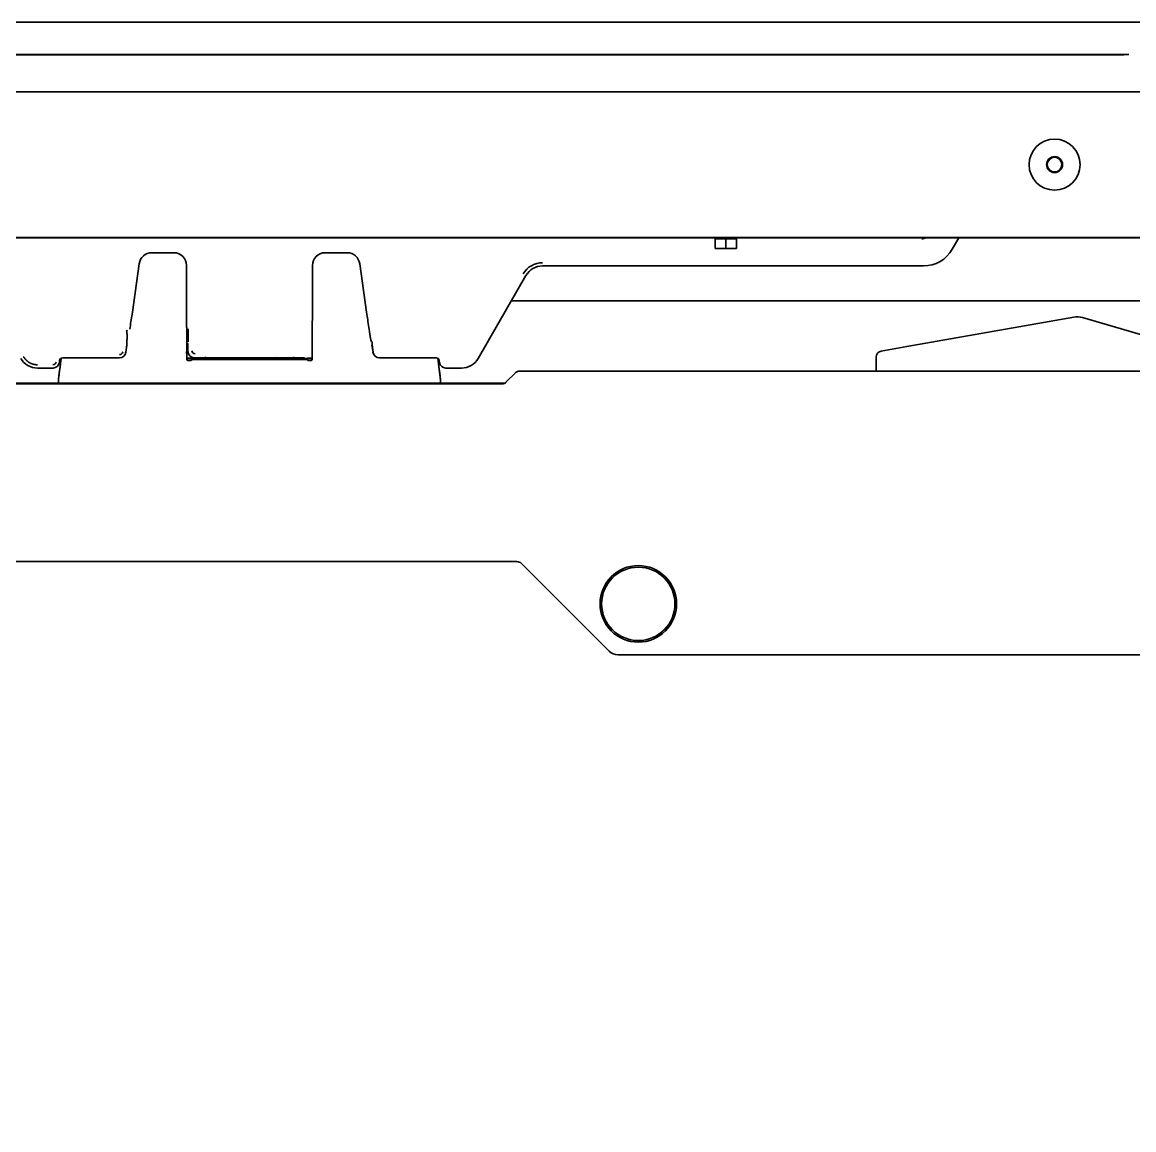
# Model space of a CAD drawing. Header units: inches. Extents: x 786 to 5593, y 691 to 5453.
# Drawn here: x 3978.2 to 4152.6, y 1412 to 1585.7 of the extents above; entities that cross this region are included whole.
import ezdxf

# ---------------------------------------------------------------- set-up
doc = ezdxf.new("R2010")
doc.units = ezdxf.units.IN
doc.linetypes.add('ACISOTGL', pattern=[3, 2, -1])
doc.layers.add('1', color=7, linetype='Continuous', true_color=0xffffff)
doc.layers.add('4', color=7, linetype='Continuous', true_color=0xffffff)

msp = doc.modelspace()

# ---------------------------------------------------------------- linework, layer by layer
at = {"linetype": 'ACISOTGL', "ltscale": 5}
msp.add_arc((3420.09, 1523.46), 832.8, 240, 359.8624, dxfattribs=at)
at = {"layer": '1', "color": 7, "linetype": 'Continuous', "lineweight": 35}
for p, q in [((4254.25, 1585.66), (3454.9, 1585.66)), ((3495.92, 1580.62), (4151.86, 1580.62)), ((4200.14, 1574.74), (3454.9, 1574.74)), ((4139.04, 1563.25), (4139.04, 1563.29)), ((3508.16, 1551.92), (4200.21, 1551.92)), ((3508.17, 1551.84), (4161.98, 1551.84)), ((4088.64, 1551.7), (4088.64, 1551.84)), ((4124.15, 1550.07), (4125.17, 1551.84)), ((4002.02, 1549.52), (3998.57, 1549.52)), ((4029.21, 1549.52), (4025.76, 1549.52)), ((3996.59, 1547.8), (3995.52, 1540.2)), ((4004.01, 1547.52), (4004.01, 1546.38)), ((4023.77, 1546.38), (4023.77, 1547.52)), ((4032.26, 1540.2), (4031.19, 1547.8)), ((4059.86, 1547.44), (4119.61, 1547.44)), ((4004.01, 1546.38), (4004.01, 1544.7)), ((4023.77, 1544.7), (4023.77, 1546.38)), ((4049.76, 1532.94), (4057.26, 1545.94)), ((4004.01, 1544.7), (4004.01, 1540.2)), ((4023.77, 1540.2), (4023.77, 1544.7)), ((4117, 1534.81), (4143.2, 1539.43)), ((4144.56, 1539.35), (4154.95, 1536.33)), ((3995.12, 1537.52), (3995.16, 1537.8)), ((4004.04, 1533.89), (4004.04, 1537.8)), ((4023.74, 1533.89), (4023.74, 1537.8)), ((4032.66, 1537.52), (4032.62, 1537.8)), ((3994.66, 1535.05), (3994.5, 1533.91)), ((3994.51, 1533.9), (3994.67, 1535.01)), ((4004.24, 1535.19), (4004.24, 1534.04)), ((4033.27, 1533.9), (4033.11, 1535.01)), ((4033.28, 1533.91), (4033.12, 1535.05)), ((4113, 1534.1), (4117, 1534.81)), ((3984.36, 1532.98), (3984.18, 1531.65)), ((3984.35, 1532.97), (3984.18, 1531.73)), ((3984.6, 1533.04), (3993.52, 1533.04)), ((4004.04, 1532.85), (4004.04, 1532.91)), ((4004.04, 1532.91), (4004.23, 1532.91)), ((4004.07, 1532.99), (4004.23, 1532.99)), ((4004.73, 1532.98), (4004.86, 1532.94)), ((4004.73, 1532.9), (4004.86, 1532.86)), ((4004.73, 1532.62), (4004.86, 1532.76)), ((4022.54, 1533.04), (4005.24, 1533.04)), ((4005.36, 1532.93), (4006.39, 1532.93)), ((4006.57, 1532.86), (4005.36, 1532.86)), ((4005.36, 1532.85), (4006.39, 1532.85)), ((4022.42, 1532.78), (4005.36, 1532.78)), ((4009.89, 1533.04), (4009.89, 1532.98)), ((4010.39, 1532.85), (4017.39, 1532.85)), ((4017.89, 1532.98), (4017.89, 1533.04)), ((4022.42, 1532.86), (4021.21, 1532.86)), ((4021.39, 1532.93), (4022.42, 1532.93)), ((4021.39, 1532.85), (4022.42, 1532.85)), ((4022.91, 1532.94), (4023.05, 1532.98)), ((4022.91, 1532.86), (4023.05, 1532.9)), ((4022.91, 1532.76), (4023.05, 1532.62)), ((4023.55, 1532.99), (4023.71, 1532.99)), ((4023.55, 1532.91), (4023.74, 1532.91)), ((4023.74, 1532.85), (4023.74, 1532.91)), ((4043.18, 1533.04), (4034.26, 1533.04)), ((4043.6, 1531.65), (4043.42, 1532.98)), ((4043.6, 1531.73), (4043.43, 1532.97)), ((4112.18, 1530.96), (4112.18, 1533.12)), ((3980.62, 1531.44), (3983.08, 1531.44)), ((3984.07, 1532.3), (3984.11, 1532.61)), ((3984.18, 1531.73), (3984.18, 1531.73)), ((3984.18, 1531.65), (3984.18, 1531.65)), ((4043.6, 1531.73), (4043.6, 1531.73)), ((4043.6, 1531.65), (4043.6, 1531.65)), ((4043.67, 1532.61), (4043.71, 1532.3)), ((4044.7, 1531.44), (4047.16, 1531.44)), ((4055.6, 1530.66), (4054.18, 1529.25)), ((4056.3, 1530.96), (4192.18, 1530.96)), ((3593.81, 1529.09), (4053.97, 1529.09)), ((3594.3, 1528.96), (4053.48, 1528.96)), ((4055.84, 1501.09), (3591.94, 1501.09)), ((4070.3, 1487.04), (4056.55, 1500.8)), ((4250.89, 1486.46), (4071.72, 1486.46))]:
    msp.add_line(p, q, dxfattribs=at)
for centre, radius in [((4140.19, 1563.33), 4), ((4140.19, 1563.33), 1.25), ((4140.19, 1563.33), 1.15), ((4074.89, 1494.46), 6), ((4074.89, 1494.46), 5.75)]:
    msp.add_circle(centre, radius, dxfattribs=at)
for centre, radius, start, end in [((4143.72, 1536.47), 3, 73.7865, 100), ((4113.18, 1533.12), 1, 100, 180), ((4053.48, 1529.96), 1, 270, 315), ((4056.3, 1529.96), 1, 90, 135), ((4055.84, 1500.09), 1, 45, 90), ((4071.72, 1488.46), 2, 225, 270)]:
    msp.add_arc(centre, radius, start, end, dxfattribs=at)
for centre, major_axis, ratio, start_param, end_param in [((4088.63, 1551.7), (0, 1.5), 0.008333, 3.176502, 4.712391), ((3998.57, 1547.51), (1.32, -1.51), 0.997598, 2.427198, 3.855987), ((4002.01, 1547.51), (-1.42, -1.42), 0.997265, 2.357564, 3.925621), ((4025.77, 1547.51), (-1.42, 1.42), 0.997265, 5.499157, 7.067214), ((4029.21, 1547.51), (1.32, 1.51), 0.997598, 5.568791, 6.99758), ((4119.6, 1552.7), (-2.63, 4.55), 0.999188, 2.618346, 3.66484), ((4059.86, 1544.44), (1.5, -2.6), 0.999188, 2.618346, 3.66484), ((3995.36, 1540.2), (0.42, 3), 0.051895, 4.308564, 4.719702), ((4004.17, 1540.2), (0, 3), 0.052408, 1.570796, 1.981934), ((4023.61, 1540.2), (0, 3), 0.052408, 4.301251, 4.712389), ((4032.42, 1540.2), (-0.42, 3), 0.051895, 1.563483, 1.974621), ((3995.32, 1537.8), (0.42, 3), 0.051895, 1.166972, 1.57811), ((4003.88, 1537.8), (0, 3), 0.052408, 4.712389, 5.123527), ((4023.9, 1537.8), (0, 3), 0.052408, 1.159658, 1.570796), ((4032.46, 1537.8), (-0.42, 3), 0.051895, 4.705076, 5.116214), ((4032.77, 1537.52), (-0.28, 2), 0.051895, 1.563483, 3.125553), ((4003.99, 1535.19), (-0.177, -0.177), 0.998783, 2.356803, 3.725721), ((3980.62, 1534.44), (-1.5, -2.6), 0.999188, 5.759938, 6.806432), ((3984.6, 1532.54), (-0.171, 0.47), 0.99931, 5.934122, 7.364783), ((3993.52, 1534.04), (-0.657, 0.756), 0.998931, 2.426537, 3.856648), ((4004.09, 1533.97), (0, 1), 0.052408, 1.570796, 3.124139), ((4004.09, 1533.89), (0, 1), 0.052408, 1.570796, 3.124139), ((4004.29, 1532.85), (0.177, 0.177), 0.997265, 2.357564, 3.693517), ((4004.23, 1532.98), (0.5, 0), 0.017455, 0.05236, 1.570796), ((4004.23, 1532.9), (0.5, 0), 0.017455, 0.05236, 1.570796), ((4005.24, 1534.04), (-0.708, -0.708), 0.998783, 5.498396, 7.067974), ((4005.36, 1532.94), (0.5, 0), 0.017455, 3.193953, 4.712389), ((4005.36, 1532.86), (0.5, 0), 0.017455, 3.193953, 4.712389), ((4005.36, 1532.76), (0.5, 0), 0.052408, 1.570796, 3.089233), ((4005.36, 1532.84), (0.5, 0), 0.052408, 1.570796, 2.57937), ((4006.39, 1533.93), (0.447, -0.895), 0.99981, 5.819644, 6.453939), ((4006.39, 1533.85), (0.447, -0.895), 0.99981, 5.819644, 6.580327), ((4010.39, 1533.85), (0.447, 0.895), 0.99981, 3.166826, 3.605134), ((4017.39, 1533.85), (-0.447, 0.895), 0.99981, 2.678052, 3.438734), ((4021.39, 1533.85), (0.447, 0.895), 0.99981, 2.844451, 3.605134), ((4021.39, 1533.93), (0.447, 0.895), 0.99981, 2.970839, 3.605134), ((4022.42, 1532.94), (0.5, 0), 0.017455, 4.712389, 6.230825), ((4022.42, 1532.84), (0.5, 0), 0.052408, 0.562222, 1.570796), ((4022.42, 1532.86), (0.5, 0), 0.017455, 4.712389, 6.230825), ((4022.42, 1532.76), (0.5, 0), 0.052408, 0.05236, 1.570796), ((4023.55, 1532.98), (0.5, 0), 0.017455, 1.570796, 3.089233), ((4023.55, 1532.9), (0.5, 0), 0.017455, 1.570796, 3.089233), ((4023.49, 1532.85), (0.177, -0.177), 0.997265, 5.731261, 7.067214), ((4023.69, 1533.97), (0, 1), 0.052408, 3.159046, 4.712389), ((4023.69, 1533.89), (0, 1), 0.052408, 3.159046, 4.712389), ((4034.26, 1534.04), (0.657, 0.756), 0.998931, 2.426537, 3.856648), ((4043.18, 1532.54), (-0.171, -0.47), 0.99931, 2.059994, 3.490656), ((4047.16, 1534.44), (-1.5, 2.6), 0.999188, 2.618346, 3.66484), ((3983.08, 1532.44), (-0.342, 0.94), 0.99931, 2.792529, 4.223191), ((3984.26, 1531.73), (0.32, 2.25), 0.03458, 1.575662, 2.974751), ((3984.26, 1531.65), (0.32, 2.25), 0.03458, 1.575662, 3.146458), ((4004.23, 1532.63), (0.5, 0), 0.052408, 4.828132, 6.230825), ((4023.55, 1532.63), (0.5, 0), 0.052408, 3.193953, 4.596646), ((4043.52, 1531.73), (-0.32, 2.25), 0.03458, 3.308435, 4.707523), ((4043.52, 1531.65), (-0.32, 2.25), 0.03458, 3.136727, 4.707523), ((4044.7, 1532.44), (-0.342, -0.94), 0.99931, 5.201587, 6.632249), ((3984.68, 1529.29), (0, -0.75), 0.999379, 4.572848, 4.98544), ((4043.1, 1529.29), (0, -0.75), 0.999379, 1.297745, 1.710337)]:
    msp.add_ellipse(centre, major_axis=major_axis, ratio=ratio, start_param=start_param, end_param=end_param, dxfattribs=at)
for points in [[(4004.23, 1532.61), (4004.25, 1532.6), (4004.27, 1532.6), (4004.29, 1532.6)], [(4023.49, 1532.6), (4023.51, 1532.6), (4023.53, 1532.6), (4023.55, 1532.61)]]:
    msp.add_open_spline(points, degree=3, dxfattribs=at)
at = {"layer": '4', "color": 7, "linetype": 'Continuous', "lineweight": 35}
for p, q in [((3496.72, 1580.62), (4151.06, 1580.62)), ((3496.72, 1580.54), (4151.06, 1580.54)), ((4086.97, 1551.7), (4086.97, 1550.2)), ((4124.15, 1550.07), (4125.17, 1551.84)), ((4059.86, 1547.44), (4119.61, 1547.44)), ((4049.76, 1532.94), (4057.26, 1545.94)), ((4054.95, 1541.95), (4159.62, 1541.95)), ((4004.27, 1537.29), (4004.26, 1535.57)), ((3994.66, 1535.05), (3994.5, 1533.91)), ((3994.51, 1533.9), (3994.67, 1535.01)), ((4004.24, 1535.19), (4004.24, 1534.04)), ((4033.27, 1533.9), (4033.11, 1535.01)), ((4033.28, 1533.91), (4033.12, 1535.05)), ((3984.6, 1533.04), (3993.52, 1533.04)), ((4022.54, 1533.04), (4005.24, 1533.04)), ((4043.18, 1533.04), (4034.26, 1533.04)), ((3980.62, 1531.44), (3983.08, 1531.44)), ((3984.07, 1532.3), (3984.11, 1532.61)), ((4043.67, 1532.61), (4043.71, 1532.3)), ((4044.7, 1531.44), (4047.16, 1531.44))]:
    msp.add_line(p, q, dxfattribs=at)
for centre, major_axis, ratio, start_param, end_param in [((4086.97, 1544.78), (199.87, 0), 0.034639, 1.554121, 1.570796), ((4086.97, 1543.28), (-198.38, 0), 0.034899, 4.695714, 4.712389), ((4090.28, 1551.7), (0, -1.5), 0.016664, 0.034914, 1.570806), ((4119.36, 1553.16), (0, -1.47), 0.999861, 6.282717, 6.748431), ((4059.86, 1544.45), (-1.75, 3.03), 0.999188, 5.759938, 6.806432), ((3994.76, 1537.23), (-0.415, -0.28), 0.20114, 4.577531, 4.932154), ((4004.23, 1537.59), (0, 1.25), 0.034921, 4.469589, 4.712389), ((3993.51, 1534.05), (-0.328, 0.378), 0.998931, 2.426537, 3.856648), ((4005.24, 1534.04), (-0.708, -0.708), 0.998783, 5.498396, 7.067974), ((4005.35, 1534.16), (0.354, 0.354), 0.998783, 2.356803, 3.926382), ((4034.26, 1534.04), (0.657, 0.756), 0.998931, 2.426537, 3.856648), ((3983.07, 1532.45), (-0.171, 0.47), 0.99931, 2.792529, 4.223191)]:
    msp.add_ellipse(centre, major_axis=major_axis, ratio=ratio, start_param=start_param, end_param=end_param, dxfattribs=at)
for points, knots in [([(3994.66, 1535.57), (3994.66, 1535.59), (3994.66, 1535.64), (3994.67, 1535.7), (3994.67, 1535.76), (3994.67, 1535.83), (3994.68, 1535.89), (3994.68, 1535.94), (3994.68, 1536), (3994.68, 1536.06), (3994.68, 1536.11), (3994.68, 1536.17), (3994.69, 1536.22), (3994.69, 1536.27), (3994.69, 1536.33), (3994.69, 1536.37), (3994.69, 1536.42), (3994.69, 1536.47), (3994.69, 1536.52), (3994.69, 1536.56), (3994.68, 1536.61), (3994.68, 1536.65), (3994.68, 1536.69), (3994.68, 1536.73), (3994.68, 1536.77), (3994.68, 1536.81), (3994.67, 1536.84), (3994.67, 1536.88), (3994.67, 1536.91), (3994.67, 1536.95), (3994.66, 1536.98), (3994.66, 1537.01), (3994.66, 1537.04), (3994.65, 1537.07), (3994.65, 1537.09), (3994.64, 1537.12), (3994.64, 1537.14), (3994.64, 1537.17), (3994.63, 1537.19), (3994.63, 1537.21), (3994.62, 1537.23), (3994.62, 1537.24), (3994.62, 1537.25)], [0, 0, 0, 0, 0.038636, 0.076568, 0.113795, 0.150318, 0.186137, 0.221252, 0.255664, 0.289372, 0.322377, 0.35468, 0.38628, 0.417177, 0.447373, 0.476868, 0.505662, 0.533755, 0.561147, 0.58784, 0.613834, 0.63913, 0.663727, 0.687628, 0.710831, 0.733339, 0.755152, 0.776272, 0.796698, 0.816433, 0.835478, 0.853834, 0.871502, 0.888486, 0.904786, 0.920405, 0.935346, 0.949611, 0.963205, 0.976131, 0.988394, 1, 1, 1, 1]), ([(3994.66, 1535.05), (3994.66, 1535.05), (3994.66, 1535.06), (3994.66, 1535.06), (3994.66, 1535.07), (3994.66, 1535.07), (3994.66, 1535.08), (3994.66, 1535.08), (3994.66, 1535.09), (3994.66, 1535.1), (3994.66, 1535.1), (3994.66, 1535.11), (3994.66, 1535.12), (3994.66, 1535.13), (3994.66, 1535.14), (3994.66, 1535.14), (3994.66, 1535.15), (3994.66, 1535.16), (3994.66, 1535.17), (3994.66, 1535.18), (3994.66, 1535.19), (3994.66, 1535.2), (3994.66, 1535.21), (3994.66, 1535.22), (3994.66, 1535.23), (3994.66, 1535.24), (3994.66, 1535.25), (3994.66, 1535.26), (3994.66, 1535.27), (3994.66, 1535.29), (3994.66, 1535.32), (3994.66, 1535.35), (3994.65, 1535.38), (3994.65, 1535.41), (3994.65, 1535.44), (3994.66, 1535.47), (3994.66, 1535.51), (3994.66, 1535.54), (3994.66, 1535.56), (3994.66, 1535.57)], [0, 0, 0, 0, 0.015127, 0.030377, 0.045764, 0.061296, 0.076986, 0.092842, 0.108875, 0.125094, 0.141509, 0.158128, 0.17496, 0.192013, 0.209295, 0.226814, 0.244577, 0.262591, 0.280863, 0.299399, 0.318206, 0.337289, 0.356653, 0.376305, 0.39625, 0.416492, 0.437036, 0.457887, 0.47905, 0.500527, 0.553885, 0.607644, 0.661865, 0.716604, 0.77192, 0.827865, 0.884493, 0.941855, 1, 1, 1, 1]), ([(4033.12, 1535.57), (4033.12, 1535.57), (4033.12, 1535.56), (4033.12, 1535.54), (4033.12, 1535.52), (4033.12, 1535.5), (4033.12, 1535.49), (4033.12, 1535.47), (4033.12, 1535.45), (4033.13, 1535.43), (4033.13, 1535.42), (4033.13, 1535.4), (4033.13, 1535.39), (4033.12, 1535.37), (4033.12, 1535.35), (4033.12, 1535.34), (4033.12, 1535.32), (4033.12, 1535.31), (4033.12, 1535.29), (4033.12, 1535.28), (4033.12, 1535.26), (4033.12, 1535.25), (4033.12, 1535.23), (4033.12, 1535.21), (4033.12, 1535.19), (4033.12, 1535.18), (4033.12, 1535.16), (4033.12, 1535.14), (4033.12, 1535.13), (4033.12, 1535.12), (4033.12, 1535.1), (4033.12, 1535.09), (4033.12, 1535.08), (4033.12, 1535.07), (4033.12, 1535.06), (4033.12, 1535.05), (4033.12, 1535.05)], [0, 0, 0, 0, 0.030266, 0.060289, 0.090076, 0.119633, 0.148968, 0.178087, 0.206997, 0.235705, 0.26422, 0.292548, 0.320697, 0.348675, 0.37649, 0.404151, 0.431665, 0.459041, 0.486287, 0.513413, 0.540426, 0.567336, 0.603735, 0.639153, 0.673617, 0.707156, 0.7398, 0.771585, 0.802547, 0.832725, 0.862164, 0.890908, 0.919009, 0.94652, 0.973497, 1, 1, 1, 1])]:
    msp.add_open_spline(points, degree=3, knots=knots, dxfattribs=at)
msp.add_open_spline([(3978.46, 1533.2), (3978.63, 1532.92), (3979.09, 1532.45), (3979.66, 1532.12), (3980.3, 1531.95), (3980.63, 1531.95)], degree=2, dxfattribs=at)

doc.saveas('drawing.dxf')
